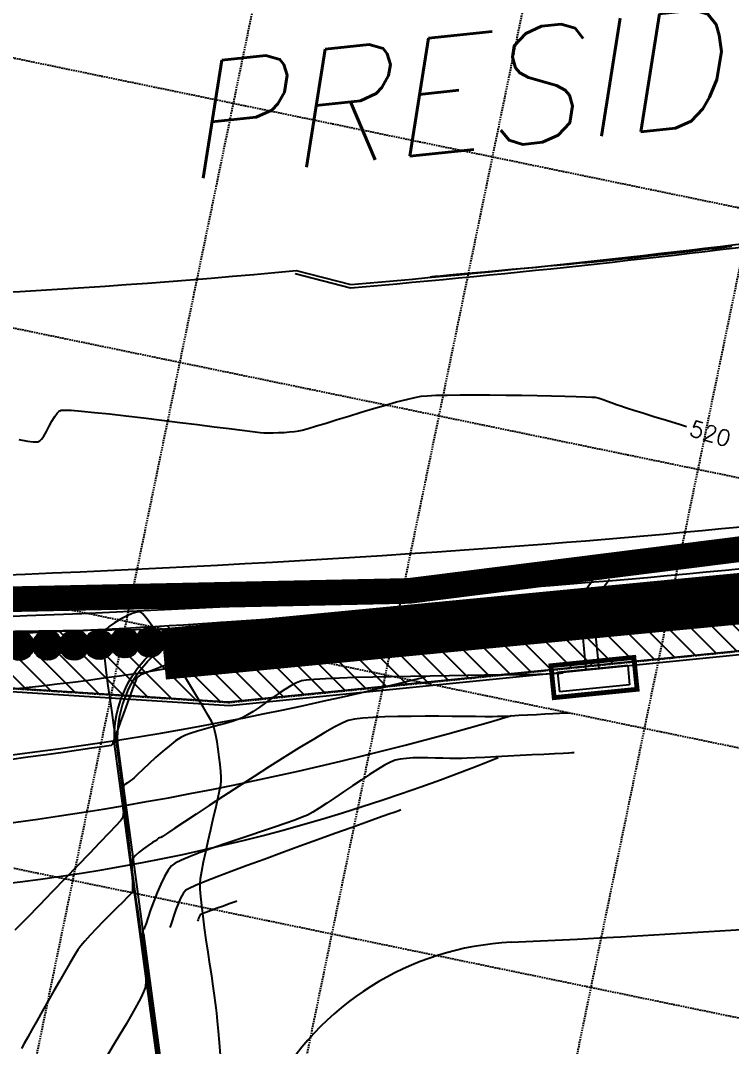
# Model space of a CAD drawing. Header units: inches. Extents: x 3071 to 5995, y 4947 to 7102.
# Drawn here: x 4705.4 to 4816.2, y 6466.8 to 6626.8 of the extents above; entities that cross this region are included whole.
import ezdxf

# ---------------------------------------------------------------- set-up
doc = ezdxf.new("R2010")
doc.units = ezdxf.units.IN
doc.header["$MEASUREMENT"] = 0
doc.linetypes.add('HIDDEN', pattern=[0.375, 0.25, -0.125])
for name, color, linetype in [('BOC', 4, 'Continuous'), ('EC', 3, 'Continuous'), ('EX-BOC', 41, 'Continuous'), ('EX-GUT', 41, 'Continuous'), ('EX-STORM', 150, 'Continuous'), ('EX-UTIL-STM', 150, 'Continuous'), ('FIRELANE', 5, 'HIDDEN'), ('FUTURE-DEVEL.', 78, 'Continuous'), ('GRID', 254, 'HIDDEN'), ('hatch-ol', 7, 'Continuous'), ('I-P', 3, 'Continuous'), ('LIMITS OF DISTURBANCE', 1, 'HIDDEN'), ('PC', 43, 'Continuous'), ('PSTM', 3, 'Continuous'), ('PSTM-INLET', 3, 'Continuous'), ('SANDBAGS', 3, 'Continuous'), ('SILT FENCE', 200, 'Continuous'), ('TXDOT-HAT', 253, 'Continuous')]:
    doc.layers.add(name, color=color, linetype=linetype)
doc.styles.add('L100', font='SIMPLEX.shx', dxfattribs={"oblique": 15, "height": 6})
doc.styles.add('L50', font='simplex', dxfattribs={"height": 2.5})

# ---------------------------------------------------------------- blocks, each defined once
blk = doc.blocks.new('A$C4635072D')
at = {"layer": 'SANDBAGS'}
h = blk.add_hatch(dxfattribs=at)
h.set_pattern_fill('ANSI31', color=256, style=0)
h.set_pattern_definition([(45, (-4671.40403, -6579.94988), (-0.0883883476, 0.0883883476), [])])
edge = h.paths.add_edge_path()
edge.add_arc((2.69, 1.77), 2.28, 0, 360)
blk.add_circle((2.69, 1.77), 2.28, dxfattribs=at)

msp = doc.modelspace()

# ---------------------------------------------------------------- hatches: boundary and pattern name
at = {"layer": 'TXDOT-HAT', "linetype": 'Continuous'}
h = msp.add_hatch(dxfattribs=at)
h.set_pattern_fill('ANSI31', color=256, scale=20, angle=90, style=0)
edge = h.paths.add_edge_path()
edge.add_line((4948.09, 6524.24), (4916.83, 6520.22))
edge.add_arc((4890.36, 6505.28), 30.4, 29.4306, 95.8718)
edge.add_line((4887.25, 6535.52), (4737.77, 6520.51))
edge.add_line((4737.77, 6520.51), (4586.28, 6530.24))
edge.add_arc((4619.14, 8109.77), 1579.87, 268.8082, 271.7019)
edge.add_arc((4666.98, 7546.07), 1015.48, 269.948, 273.98181)
edge.add_arc((4659.68, 8084.55), 1553.45, 272.87122, 278.34631)
edge.add_line((4885.17, 6547.55), (4974.04, 6559.49))
edge.add_arc((4978.23, 6529.23), 30.55, 97.8777, 189.3934)

# ---------------------------------------------------------------- linework, layer by layer
at = {"layer": 'BOC', "color": 7}
for p, q in [((4737.98, 6519.99), (4887.3, 6535.02)), ((4586.24, 6529.74), (4737.98, 6519.99))]:
    msp.add_line(p, q, dxfattribs=at)
msp.add_arc((4681.2, 6440.22), 30, 13.092, 92.8511, dxfattribs=at)
at = {"layer": 'EC', "color": 44, "ltscale": 0.4, "flags": 128}
for points, elevation in [([(4769.23, 6586.89), (4769.32, 6586.89), (4769.55, 6586.92), (4770.03, 6586.96), (4770.89, 6587.04), (4772.27, 6587.16), (4773.93, 6587.31), (4775.8, 6587.48), (4777.8, 6587.67), (4779.89, 6587.85), (4781.98, 6588.04), (4784.01, 6588.23), (4785.91, 6588.4), (4787.61, 6588.56), (4789.06, 6588.69), (4790.18, 6588.79), (4790.89, 6588.86), (4791.73, 6588.94), (4792.66, 6589.03), (4793.67, 6589.12), (4794.72, 6589.22), (4795.78, 6589.33), (4796.83, 6589.43), (4797.84, 6589.53), (4798.77, 6589.62), (4799.61, 6589.71), (4800.37, 6589.79), (4801.36, 6589.9), (4802.53, 6590.04), (4803.84, 6590.19), (4805.23, 6590.35), (4806.66, 6590.51), (4808.08, 6590.68), (4809.44, 6590.84), (4810.7, 6590.98), (4811.8, 6591.11), (4812.7, 6591.21), (4813.56, 6591.31), (4814.77, 6591.45), (4816.27, 6591.63)], 521), ([(4705.11, 6561.5), (4706.48, 6561.24), (4707.34, 6561.13), (4707.8, 6561.11), (4708.02, 6561.13), (4708.1, 6561.16), (4708.2, 6561.2), (4708.38, 6561.31), (4708.65, 6561.57), (4709, 6562.03), (4709.44, 6562.75), (4709.86, 6563.56), (4710.29, 6564.36), (4710.72, 6565.1), (4711.08, 6565.58), (4711.36, 6565.86), (4711.54, 6565.99), (4711.64, 6566.04), (4711.7, 6566.05), (4711.89, 6566.08), (4712.37, 6566.09), (4713.3, 6566.05), (4714.91, 6565.93), (4716.92, 6565.73), (4719.25, 6565.49), (4721.83, 6565.19), (4724.58, 6564.87), (4727.4, 6564.52), (4730.23, 6564.17), (4732.98, 6563.82), (4735.57, 6563.49), (4737.93, 6563.19), (4739.95, 6562.94), (4741.58, 6562.74), (4742.73, 6562.61), (4743.31, 6562.55), (4743.99, 6562.54), (4744.78, 6562.55), (4745.62, 6562.57), (4746.48, 6562.61), (4747.32, 6562.67), (4748.1, 6562.74), (4748.77, 6562.84), (4749.32, 6562.97), (4750.25, 6563.23), (4751.51, 6563.61), (4753.03, 6564.07), (4754.74, 6564.6), (4756.59, 6565.16), (4758.5, 6565.75), (4760.42, 6566.32), (4762.28, 6566.86), (4764.02, 6567.35), (4765.57, 6567.76), (4766.87, 6568.07), (4767.85, 6568.25), (4768.79, 6568.33), (4770.16, 6568.39), (4771.9, 6568.43), (4773.92, 6568.46), (4776.17, 6568.46), (4778.56, 6568.46), (4781.03, 6568.43), (4783.51, 6568.4), (4785.92, 6568.37), (4788.19, 6568.32), (4790.25, 6568.27), (4792.04, 6568.22), (4793.47, 6568.17), (4794.48, 6568.12), (4795, 6568.08), (4795.58, 6567.95), (4796.23, 6567.75), (4796.92, 6567.5), (4797.63, 6567.24), (4798.32, 6566.97), (4798.96, 6566.73), (4799.53, 6566.53), (4800.03, 6566.37), (4801.01, 6566.07), (4802.4, 6565.64), (4804.12, 6565.11), (4806.11, 6564.5), (4808.29, 6563.83), (4809.22, 6563.55)], 520), ([(4788.5, 6532.86), (4788.45, 6532.86), (4788.32, 6532.86), (4788.06, 6532.87), (4787.62, 6532.87), (4786.97, 6532.88), (4786.28, 6532.89), (4785.62, 6532.89), (4785.09, 6532.89), (4784.61, 6532.87), (4783.5, 6532.82), (4781.84, 6532.75), (4779.71, 6532.65), (4777.17, 6532.54), (4774.29, 6532.41), (4771.16, 6532.27), (4767.85, 6532.12), (4764.42, 6531.96), (4760.95, 6531.8), (4757.52, 6531.64), (4754.2, 6531.48), (4751.06, 6531.33), (4748.17, 6531.19), (4745.61, 6531.06), (4743.45, 6530.94), (4741.76, 6530.85), (4740.63, 6530.77), (4740.11, 6530.72), (4739.57, 6530.59), (4738.97, 6530.4), (4738.32, 6530.17), (4737.67, 6529.93), (4737.03, 6529.67), (4736.44, 6529.44), (4735.91, 6529.24), (4735.39, 6529.05), (4734.49, 6528.72), (4733.3, 6528.27), (4731.92, 6527.75), (4730.42, 6527.19), (4728.9, 6526.62), (4727.45, 6526.07), (4726.15, 6525.58), (4725.1, 6525.18), (4724.38, 6524.9), (4724.08, 6524.78), (4723.85, 6524.6), (4723.61, 6524.36), (4723.43, 6524.13), (4723.29, 6523.8), (4722.99, 6523.01), (4722.57, 6521.87), (4722.07, 6520.5), (4721.53, 6519.02), (4720.99, 6517.54), (4720.5, 6516.19), (4720.1, 6515.08), (4719.83, 6514.32), (4719.73, 6514.04), (4719.72, 6513.98), (4719.64, 6513.89), (4719.53, 6513.77), (4719.15, 6513.72), (4718.11, 6513.57), (4716.51, 6513.34), (4714.45, 6513.05), (4712.04, 6512.7), (4709.37, 6512.33), (4706.55, 6511.93), (4703.67, 6511.52)], 520), ([(4790, 6525.05), (4789.94, 6525.04), (4789.79, 6525.03), (4789.51, 6525.02), (4789.02, 6524.99), (4788.3, 6524.95), (4787.51, 6524.91), (4786.71, 6524.87), (4785.98, 6524.84), (4785.36, 6524.81), (4784.83, 6524.8), (4783.73, 6524.79), (4782.12, 6524.77), (4780.09, 6524.75), (4777.72, 6524.72), (4775.06, 6524.69), (4772.21, 6524.65), (4769.23, 6524.61), (4766.21, 6524.56), (4763.2, 6524.5), (4760.3, 6524.44), (4757.57, 6524.36), (4755.1, 6524.28), (4752.95, 6524.19), (4751.19, 6524.09), (4749.92, 6523.97), (4749.19, 6523.85), (4748.4, 6523.54), (4747.53, 6523.08), (4746.58, 6522.5), (4745.58, 6521.84), (4744.57, 6521.13), (4743.56, 6520.41), (4742.58, 6519.71), (4741.65, 6519.08), (4740.8, 6518.55), (4740.05, 6518.15), (4739.28, 6517.83), (4738.37, 6517.53), (4737.36, 6517.23), (4736.28, 6516.94), (4735.16, 6516.64), (4734.05, 6516.34), (4732.99, 6516.03), (4731.99, 6515.71), (4731.11, 6515.38), (4730.38, 6515.02), (4729.56, 6514.49), (4728.59, 6513.74), (4727.53, 6512.85), (4726.45, 6511.89), (4725.4, 6510.93), (4724.45, 6510.04), (4723.66, 6509.29), (4723.09, 6508.75), (4722.81, 6508.49), (4722.47, 6508.25), (4722.05, 6507.97), (4721.67, 6507.69), (4721.44, 6507.43), (4721.37, 6507.11), (4721.36, 6506.7), (4721.39, 6506.27), (4721.4, 6505.91), (4721.41, 6505.57), (4721.43, 6505), (4721.45, 6504.32), (4721.44, 6503.59), (4721.39, 6502.93), (4721.26, 6502.42), (4720.96, 6502.04), (4720.24, 6501.24), (4719.15, 6500.08), (4717.76, 6498.62), (4716.12, 6496.91), (4714.29, 6495.02), (4712.35, 6493.02), (4710.33, 6490.95), (4708.32, 6488.88), (4706.36, 6486.87), (4704.52, 6484.98)], 521), ([(4790.85, 6518.84), (4790.76, 6518.84), (4790.55, 6518.83), (4790.14, 6518.81), (4789.44, 6518.77), (4788.37, 6518.71), (4787.14, 6518.64), (4785.81, 6518.57), (4784.44, 6518.5), (4783.08, 6518.43), (4781.82, 6518.37), (4780.69, 6518.32), (4779.77, 6518.28), (4778.99, 6518.27), (4777.83, 6518.27), (4776.35, 6518.28), (4774.61, 6518.3), (4772.68, 6518.32), (4770.61, 6518.33), (4768.47, 6518.34), (4766.31, 6518.32), (4764.2, 6518.29), (4762.2, 6518.24), (4760.37, 6518.15), (4758.76, 6518.03), (4757.45, 6517.87), (4756.49, 6517.66), (4755.64, 6517.31), (4754.4, 6516.67), (4752.81, 6515.78), (4750.94, 6514.67), (4748.84, 6513.39), (4746.58, 6511.99), (4744.21, 6510.49), (4741.79, 6508.94), (4739.37, 6507.38), (4737.02, 6505.85), (4734.8, 6504.4), (4732.75, 6503.05), (4730.95, 6501.86), (4729.44, 6500.86), (4728.28, 6500.09), (4727.54, 6499.6), (4727.27, 6499.42), (4727.08, 6499.37), (4726.9, 6499.31), (4726.76, 6499.19), (4726.62, 6499.06), (4726.41, 6498.93), (4725.94, 6498.62), (4725.28, 6498.19), (4724.56, 6497.68), (4723.86, 6497.15), (4723.29, 6496.64), (4722.96, 6496.21), (4722.79, 6495.63), (4722.73, 6494.84), (4722.74, 6493.97), (4722.78, 6493.15), (4722.83, 6492.49), (4722.85, 6492.13), (4722.85, 6491.84), (4722.86, 6491.48), (4722.86, 6491.14), (4722.8, 6490.87), (4722.59, 6490.62), (4722.07, 6490.1), (4721.32, 6489.35), (4720.39, 6488.43), (4719.35, 6487.4), (4718.27, 6486.31), (4717.21, 6485.23), (4716.23, 6484.2), (4715.4, 6483.28), (4714.79, 6482.53), (4714.34, 6481.88), (4713.75, 6480.95), (4713.06, 6479.81), (4712.28, 6478.49), (4711.44, 6477.04), (4710.57, 6475.5), (4709.68, 6473.94), (4708.81, 6472.39), (4707.98, 6470.9), (4707.21, 6469.52), (4706.53, 6468.3), (4705.96, 6467.29), (4705.53, 6466.52)], 522), ([(4791.7, 6512.64), (4791.6, 6512.64), (4791.36, 6512.62), (4790.87, 6512.6), (4790, 6512.55), (4788.62, 6512.48), (4786.98, 6512.39), (4785.18, 6512.3), (4783.28, 6512.2), (4781.35, 6512.1), (4779.49, 6512.01), (4777.77, 6511.92), (4776.25, 6511.84), (4775.03, 6511.79), (4774.18, 6511.75), (4773.32, 6511.74), (4772.34, 6511.75), (4771.25, 6511.78), (4770.09, 6511.82), (4768.91, 6511.84), (4767.74, 6511.85), (4766.6, 6511.83), (4765.54, 6511.77), (4764.59, 6511.65), (4763.79, 6511.47), (4763.08, 6511.18), (4762.15, 6510.69), (4761.05, 6510.04), (4759.82, 6509.26), (4758.5, 6508.39), (4757.13, 6507.47), (4755.75, 6506.53), (4754.4, 6505.62), (4753.12, 6504.76), (4751.95, 6504.01), (4750.94, 6503.39), (4750.11, 6502.93), (4749.3, 6502.58), (4748.13, 6502.14), (4746.66, 6501.62), (4744.96, 6501.04), (4743.1, 6500.41), (4741.12, 6499.75), (4739.1, 6499.07), (4737.1, 6498.39), (4735.17, 6497.71), (4733.39, 6497.07), (4731.81, 6496.46), (4730.5, 6495.9), (4729.52, 6495.42), (4728.93, 6495.02), (4728.38, 6494.34), (4727.82, 6493.35), (4727.24, 6492.16), (4726.68, 6490.83), (4726.15, 6489.47), (4725.67, 6488.16), (4725.27, 6486.98), (4724.95, 6486.03), (4724.74, 6485.38), (4724.66, 6485.14), (4724.56, 6485.07), (4724.47, 6484.99), (4724.46, 6484.86), (4724.45, 6484.61), (4724.45, 6484.4), (4724.48, 6484.13), (4724.56, 6483.51), (4724.66, 6482.6), (4724.77, 6481.5), (4724.87, 6480.29), (4724.94, 6479.04), (4724.96, 6477.85), (4724.92, 6476.79), (4724.8, 6475.96), (4724.57, 6475.34), (4724.13, 6474.42), (4723.51, 6473.25), (4722.74, 6471.87), (4721.85, 6470.33), (4720.88, 6468.68), (4719.85, 6466.96), (4718.81, 6465.23)], 523), ([(4764.69, 6503.72), (4764.6, 6503.69), (4764.35, 6503.6), (4763.82, 6503.4), (4762.83, 6503.05), (4761.21, 6502.47), (4759.21, 6501.76), (4756.92, 6500.93), (4754.39, 6500.03), (4751.7, 6499.06), (4748.92, 6498.05), (4746.11, 6497.03), (4743.35, 6496.02), (4740.71, 6495.04), (4738.25, 6494.12), (4736.05, 6493.28), (4734.17, 6492.54), (4732.69, 6491.93), (4731.66, 6491.48), (4731.18, 6491.19), (4730.76, 6490.67), (4730.35, 6489.94), (4729.97, 6489.08), (4729.62, 6488.17), (4729.31, 6487.27), (4729.04, 6486.45), (4728.82, 6485.8), (4728.66, 6485.37)], 524), ([(4739.1, 6489.49), (4739.03, 6489.46), (4738.87, 6489.4), (4738.52, 6489.28), (4737.92, 6489.06), (4737.02, 6488.74), (4736.05, 6488.39), (4735.1, 6488.04), (4734.28, 6487.74), (4733.69, 6487.5), (4733.42, 6487.37), (4733.28, 6487.15), (4733.16, 6486.86), (4733.06, 6486.57), (4733, 6486.38)], 525)]:
    msp.add_lwpolyline(points, dxfattribs=dict(at, elevation=elevation))
at = {"layer": 'EC', "color": 44, "ltscale": 0.5, "elevation": 525, "flags": 128}
msp.add_lwpolyline([(4736.57, 6465.5), (4736.4, 6467.46), (4736.24, 6469.24), (4736.09, 6470.79), (4735.98, 6472.01), (4735.9, 6472.84), (4735.8, 6473.65), (4735.64, 6474.79), (4735.43, 6476.22), (4735.19, 6477.86), (4734.92, 6479.66), (4734.64, 6481.55), (4734.35, 6483.47), (4734.09, 6485.36), (4733.84, 6487.16), (4733.64, 6488.81), (4733.48, 6490.23), (4733.39, 6491.38), (4733.37, 6492.19), (4733.45, 6493.04), (4733.64, 6494.2), (4733.92, 6495.61), (4734.26, 6497.2), (4734.64, 6498.9), (4735.04, 6500.65), (4735.44, 6502.37), (4735.82, 6503.99), (4736.15, 6505.46), (4736.42, 6506.69), (4736.6, 6507.63), (4736.67, 6508.2), (4736.66, 6508.84), (4736.6, 6509.73), (4736.5, 6510.8), (4736.36, 6511.97), (4736.2, 6513.18), (4736.02, 6514.35), (4735.84, 6515.41), (4735.65, 6516.28), (4735.48, 6516.89), (4735.2, 6517.45), (4734.65, 6518.45), (4733.86, 6519.81), (4732.89, 6521.44), (4731.78, 6523.26), (4730.6, 6525.19), (4729.37, 6527.14), (4728.17, 6529.02), (4727.02, 6530.76), (4725.99, 6532.28), (4725.12, 6533.48), (4724.46, 6534.29), (4724.07, 6534.62), (4723.53, 6534.59), (4722.78, 6534.36), (4721.89, 6533.97), (4720.95, 6533.46), (4720.03, 6532.9), (4719.23, 6532.33), (4718.61, 6531.8), (4718.26, 6531.36), (4718.19, 6530.88), (4718.23, 6529.93), (4718.34, 6528.6), (4718.52, 6526.96), (4718.75, 6525.1), (4719.02, 6523.09), (4719.31, 6521.01), (4719.61, 6518.94), (4719.9, 6516.96), (4720.17, 6515.15), (4720.4, 6513.59), (4720.58, 6512.34), (4720.7, 6511.5), (4720.79, 6510.72), (4720.92, 6509.63), (4721.08, 6508.29), (4721.27, 6506.75), (4721.47, 6505.06), (4721.68, 6503.3), (4721.9, 6501.51), (4722.11, 6499.74), (4722.32, 6498.06), (4722.5, 6496.52), (4722.67, 6495.18), (4722.81, 6494.09), (4722.91, 6493.31), (4723, 6492.58), (4723.17, 6491.38), (4723.39, 6489.77), (4723.66, 6487.82), (4723.98, 6485.58), (4724.32, 6483.11), (4724.69, 6480.49), (4725.07, 6477.78), (4725.46, 6475.03), (4725.84, 6472.32), (4726.21, 6469.7), (4726.55, 6467.23), (4726.87, 6464.99)], dxfattribs=at)
at = {"layer": 'EX-BOC', "color": 7}
for points in [[(4748.36, 6587.87), (4756.89, 6585.67, 0.011426), (4833.59, 6594.03, 0.000784), (4925.03, 6606.18, 0.000722), (5022, 6619.42, 0.001332), (5122.89, 6632.66, 0.000065), (5240.26, 6648.54, -16.26493)], [(4342.36, 6592.61), (4345.54, 6626.22, 0.021175), (4445.98, 6601.67, 0.022071), (4544.64, 6587.71, 0.022886), (4642.21, 6582.84, 0.024194), (4748.36, 6587.87, 1.161851)], [(4799.06, 6536.95, 0.016175), (4885.24, 6547.06, 0.002115), (4995.78, 6562, -0.002307), (5046.29, 6568.8), (5057.08, 6570.27, 0.000583), (5155.43, 6583.39, -0.244128), (5249.88, 6552.1, -1.692522)], [(4730.61, 6439.36), (4724.55, 6484.41), (4720.54, 6514.09, -0.418334), (4737.52, 6532.55), (4788.18, 6536.01), (4799.06, 6536.95)]]:
    msp.add_lwpolyline(points, format="xyb", dxfattribs=at)
at = {"layer": 'EX-BOC', "color": 7, "elevation": 523.05}
msp.add_lwpolyline([(4724.55, 6484.41), (4730.15, 6442.65), (4736.92, 6392.44), (4740.73, 6364.05), (4743.35, 6343.98), (4748.03, 6308.78), (4751.64, 6281.57), (4758.95, 6227.13, 0.233172), (4768.6, 6212.93, 0.146184), (4781.67, 6209.93), (4785.65, 6210.47), (4784.14, 6228.2)], format="xyb", dxfattribs=at)
at = {"layer": 'EX-GUT', "color": 7}
for points in [[(4748.23, 6587.39), (4756.85, 6585.16, 0.011439), (4833.65, 6593.54, 0.000784), (4925.1, 6605.69, 0.000722), (5022.07, 6618.93, 0.001332), (5122.95, 6632.16, 0.000065), (5240.33, 6648.05, 0.000065)], [(4799.01, 6537.45, 0.016176), (4885.17, 6547.55, 0.002116), (4995.71, 6562.49, -0.002307), (5046.22, 6569.3), (5057.01, 6570.77, 0.000583), (5155.36, 6583.89, -0.244113), (5250.24, 6552.45, -0.244113)], [(4730.11, 6439.29), (4724.05, 6484.34), (4720.04, 6514.05, -0.418547), (4737.49, 6533.05), (4788.14, 6536.5), (4799.01, 6537.45)]]:
    msp.add_lwpolyline(points, format="xyb", dxfattribs=at)
at = {"layer": 'EX-STORM', "color": 5}
for p, q in [((4794.86, 6536.53), (4797.21, 6539.74)), ((4792.23, 6536.32), (4794.57, 6539.52))]:
    msp.add_line(p, q, dxfattribs=at)
for points in [[(4432.25, 6547.9, 0.027224), (4650.35, 6539.04, 0.015635), (4787.47, 6545.23, 0.018516), (4883.93, 6556.21), (5427.97, 6629.37)], [(4431.64, 6541.43, 0.027224), (4650.44, 6532.54, 0.015635), (4787.97, 6538.75, 0.018506), (4884.85, 6549.78), (5431.8, 6623.33)]]:
    msp.add_lwpolyline(points, format="xyb", dxfattribs=at)
at = {"layer": 'EX-UTIL-STM', "color": 5}
for p, q in [((4799.24, 6534.35), (4799.06, 6536.95)), ((4788.36, 6533.4), (4788.18, 6536.01)), ((4799.24, 6534.35), (4788.36, 6533.4))]:
    msp.add_line(p, q, dxfattribs=at)
at = {"layer": 'FIRELANE', "color": 7}
msp.add_line((4738.18, 6520.52), (4887.25, 6535.52), dxfattribs=at)
msp.add_lwpolyline([(4586.28, 6530.24), (4737.77, 6520.51)], dxfattribs=at)
msp.add_arc((4737.93, 6523), 2.5, 266.3235, 275.7469, dxfattribs=at)
at = {"layer": 'FUTURE-DEVEL.', "color": 7}
for centre, radius, start, end in [((4683.31, 8588.28), 2107.51, 272.68104, 275.66293), ((4784, 6438.13), 45, 92.681, 151.7217)]:
    msp.add_arc(centre, radius, start, end, dxfattribs=at)
at = {"layer": 'GRID', "color": 253, "linetype": 'HIDDEN'}
for p, q in [((3405.44, 6889.32), (5910.07, 6371.94)), ((3397.1, 6848.92), (5901.72, 6331.55)), ((3388.75, 6808.53), (5893.38, 6291.15)), ((4771.93, 6775.53), (4479.82, 5361.45)), ((3380.41, 6768.13), (5885.03, 6250.75)), ((4812.33, 6767.19), (4520.22, 5353.11)), ((4852.72, 6758.84), (4560.62, 5344.76))]:
    msp.add_line(p, q, dxfattribs=at)
at = {"layer": 'hatch-ol', "linetype": 'Continuous'}
msp.add_lwpolyline([(5243.04, 6535.97), (4968.26, 6501.09), (4960.28, 6529.8), (4979.65, 6559.14), (4807.92, 6536.88), (4738.54, 6532.03), (4587.1, 6529.95), (4537.29, 6530.41), (4443.51, 6536.5), (4309.72, 6550.09), (4197.79, 6566.78), (4113.36, 6582.3), (4029.68, 6602.49), (3947.12, 6625.84), (3919.58, 6634.42), (3826.07, 6666.4), (3818.72, 6668.41, 0.43909), (3759.32, 6620.85, 5.55152)], format="xyb", dxfattribs=at)
msp.add_lwpolyline([(4948.09, 6524.24), (4916.83, 6520.22, 0.298309), (4887.25, 6535.52), (4737.77, 6520.51), (4586.28, 6530.24, 0.012627), (4666.06, 6530.6, 0.017603), (4737.49, 6533.05, 0.023894), (4885.17, 6547.55), (4974.04, 6559.49, 0.421983)], format="xyb", close=True, dxfattribs=at)
at = {"layer": 'I-P', "color": 5, "lineweight": 5, "const_width": 0.75}
msp.add_lwpolyline([(4801.02, 6527.51), (4788.09, 6526.21), (4788.59, 6521.24), (4801.52, 6522.54), (4801.02, 6527.51), (4799.24, 6527.33)], dxfattribs=at)
at = {"layer": 'LIMITS OF DISTURBANCE', "ltscale": 100, "const_width": 4}
msp.add_lwpolyline([(3679.5, 6238.82), (3758.78, 6633.57), (3789.01, 6667.88), (3825.7, 6669.48), (3889.8, 6648.08), (3970.06, 6623.42), (4091.85, 6592.19), (4191.85, 6571.61), (4379.82, 6548.38), (4483.42, 6538.2), (4641.77, 6535.29), (4765.92, 6537.88), (5101.74, 6580.26)], dxfattribs=at)
at = {"layer": 'PC', "color": 44}
for points in [[(4679.38, 6520.91, 0.050227), (4756.88, 6531.6)], [(4666.08, 6509.06, 0.050648), (4768.51, 6524.49, 9.768632)], [(4673.86, 6498.53, 0.052968), (4781.95, 6518.45, 9.768632)]]:
    msp.add_lwpolyline(points, format="xyb", dxfattribs=at)
at = {"layer": 'PC', "color": 44, "elevation": 523.74}
msp.add_lwpolyline([(4679.64, 6490.47, 0.087773), (4779.88, 6511.92, 9.768632)], format="xyb", dxfattribs=at)
at = {"layer": 'PSTM', "color": 140}
for p, q in [((4793.59, 6525.6), (4792.81, 6533.78)), ((4795.58, 6525.79), (4794.8, 6533.97))]:
    msp.add_line(p, q, dxfattribs=at)
at = {"layer": 'PSTM-INLET', "color": 140}
for p, q in [((4800.05, 6526.24), (4789.11, 6525.14)), ((4800.05, 6526.24), (4800.36, 6523.26)), ((4789.11, 6525.14), (4789.41, 6522.16)), ((4800.36, 6523.26), (4789.41, 6522.16))]:
    msp.add_line(p, q, dxfattribs=at)
at = {"layer": 'SILT FENCE', "const_width": 8}
msp.add_lwpolyline([(5264.81, 6295.55), (5282.54, 6297.96, 0.419091), (5307.49, 6331.35), (5304.11, 6358.18), (5279.41, 6478.17), (5271.19, 6510.14), (5255.06, 6543.38), (5232.26, 6561.97), (5207.84, 6574.4), (5175.36, 6580.46), (5106.27, 6572.58), (4880.19, 6542.7), (4727.68, 6528.04)], format="xyb", dxfattribs=at)

# ---------------------------------------------------------------- block references
at = {"layer": 'SANDBAGS', "rotation": 359.4234271728064}
for p in [(4702.45, 6527.63), (4706.89, 6527.66), (4711.04, 6527.67), (4714.95, 6527.78), (4718.93, 6528.02), (4722.84, 6528.13)]:
    msp.add_blockref('A$C4635072D', p, dxfattribs=at)

# ---------------------------------------------------------------- texts
at = {"layer": 'EC', "color": 44, "ltscale": 0.4, "insert": (4812.93, 6562.42, 520), "char_height": 2.5, "attachment_point": 5, "rotation": 343.1275, "style": 'L50'}
msp.add_mtext('{520}', dxfattribs=at)
at = {"layer": 'FUTURE-DEVEL.', "color": 7, "style": 'L100', "oblique": 15}
msp.add_text('PRESIDENT GEORGE BUSH TURNPIKE', height=18, rotation=6.0288, dxfattribs=at).set_placement((4730.78, 6601.94))

doc.saveas('drawing.dxf')
